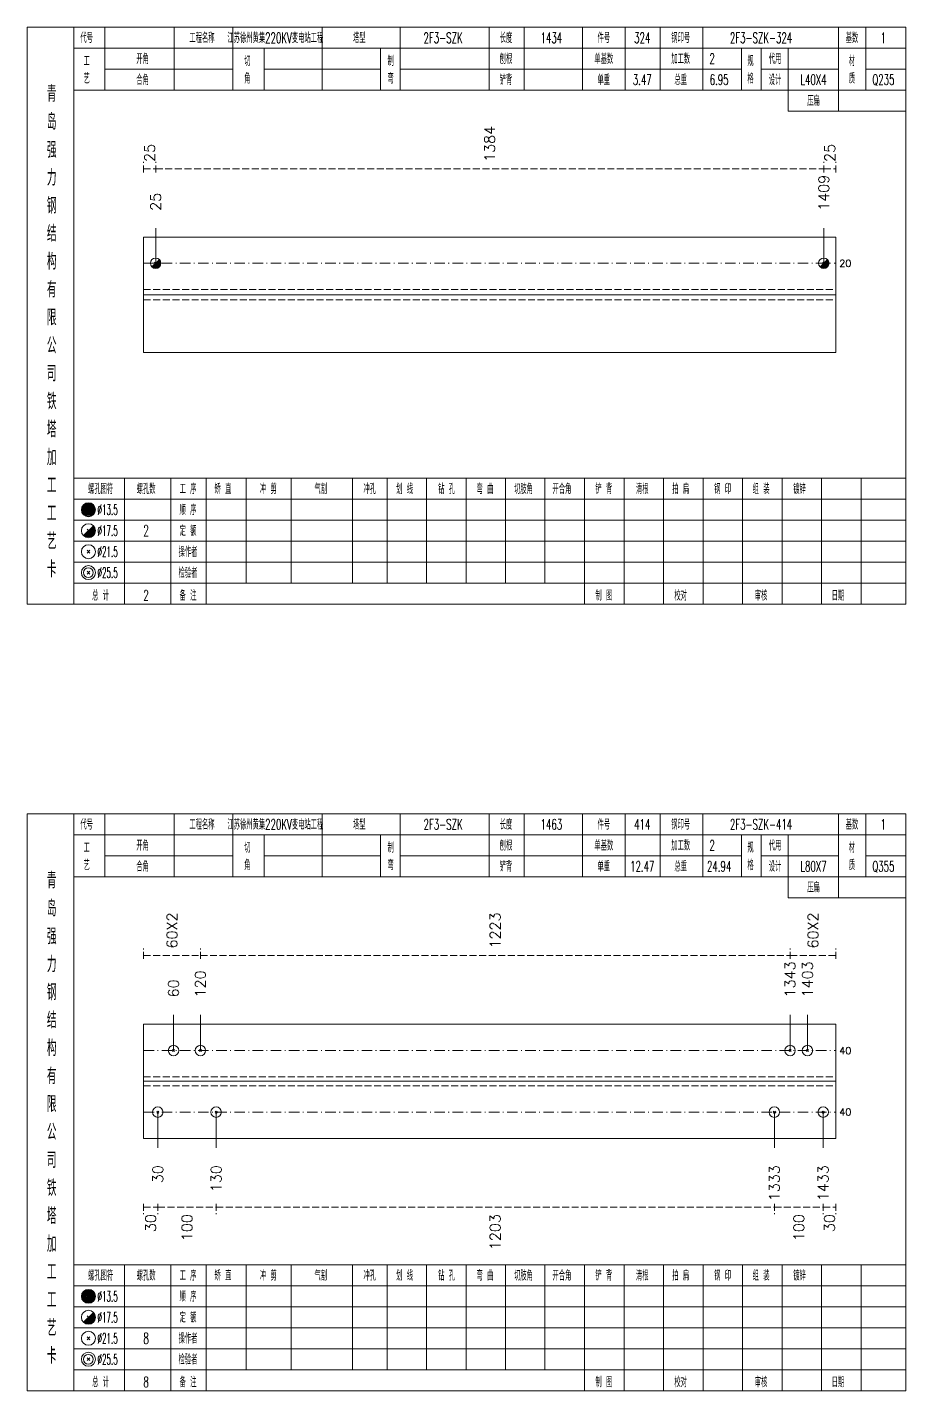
# Model space of a CAD drawing. Extents: x 0 to 4623, y -1159 to 4890.
# Drawn here: x 3425.4 to 3676.8, y 2925 to 3315 of the extents above; entities that cross this region are included whole.
import ezdxf
from ezdxf.enums import TextEntityAlignment as Align

# ---------------------------------------------------------------- set-up
doc = ezdxf.new("R2010")
doc.units = 0
doc.header["$MEASUREMENT"] = 0
doc.linetypes.add('一点画线', pattern=[5.2, 3, -1, 0.2, -1])
doc.linetypes.add('虚线', pattern=[2.75, 2, -0.75])
doc.layers.get('0').update_dxf_attribs({"linetype": 'CONTINUOUS', "lineweight": 25})
for name, color, linetype, lineweight in [('1', 7, 'CONTINUOUS', 25), ('4', 7, 'CONTINUOUS', 25), ('5', 7, 'CONTINUOUS', 25)]:
    doc.layers.add(name, color=color, linetype=linetype, lineweight=lineweight)
doc.styles.get("Standard").update_dxf_attribs({"font": 'simplex.shx', "width": 0.7, "height": 3, "bigfont": 'gbhzfs.shx'})

# ---------------------------------------------------------------- blocks, each defined once
blk = doc.blocks.new('孔21.5')
at = {"layer": '5', "color": 7, "linetype": 'Continuous', "lineweight": 13}
for p, q in [((-0.2, -0.2), (0.2, 0.2)), ((-0.2, 0.2), (0.2, -0.2))]:
    blk.add_line(p, q, dxfattribs=at)
blk.add_circle((0, 0), 1, dxfattribs=at)
blk = doc.blocks.new('孔17.5')
at = {"layer": '5', "color": 7, "linetype": 'Continuous', "lineweight": 13}
for p, q in [((-0.707, -0.707), (0.707, 0.707)), ((-0.2, 0.2), (0.2, -0.2))]:
    blk.add_line(p, q, dxfattribs=at)
blk.add_circle((0, 0), 1, dxfattribs=at)
for radius in [0.9, 0.8, 0.7, 0.6, 0.5, 0.4, 0.3, 0.2, 0.1]:
    blk.add_arc((0, 0), radius, 225, 45, dxfattribs=at)

msp = doc.modelspace()

# ---------------------------------------------------------------- linework, layer by layer
at = {"color": 8, "linetype": '虚线', "lineweight": 9}
for p, q in [((3458.7, 3273.5), (3458.7, 3276.5)), ((3462.154, 3273.5), (3462.154, 3276.5)), ((3462.154, 3273.5), (3462.154, 3276.5)), ((3653.346, 3273.5), (3653.346, 3276.5)), ((3653.346, 3273.5), (3653.346, 3276.5)), ((3656.8, 3273.5), (3656.8, 3276.5)), ((3458.7, 3274.5), (3462.154, 3274.5)), ((3462.154, 3274.5), (3653.346, 3274.5)), ((3653.346, 3274.5), (3656.8, 3274.5)), ((3458.7, 3048.5), (3458.7, 3051.5)), ((3474.949, 3048.5), (3474.949, 3051.5)), ((3474.949, 3048.5), (3474.949, 3051.5)), ((3643.697, 3048.5), (3643.697, 3051.5)), ((3643.697, 3048.5), (3643.697, 3051.5)), ((3656.8, 3048.5), (3656.8, 3051.5)), ((3458.7, 3049.5), (3474.949, 3049.5)), ((3474.949, 3049.5), (3643.697, 3049.5)), ((3643.697, 3049.5), (3656.8, 3049.5)), ((3458.7, 2978.5), (3458.7, 2975.5)), ((3458.7, 2977.5), (3462.762, 2977.5)), ((3462.762, 2978.5), (3462.762, 2975.5)), ((3462.762, 2978.5), (3462.762, 2975.5)), ((3462.762, 2977.5), (3479.449, 2977.5)), ((3479.449, 2978.5), (3479.449, 2975.5)), ((3479.449, 2978.5), (3479.449, 2975.5)), ((3479.449, 2977.5), (3639.197, 2977.5)), ((3639.197, 2978.5), (3639.197, 2975.5)), ((3639.197, 2978.5), (3639.197, 2975.5)), ((3639.197, 2977.5), (3653.176, 2977.5)), ((3653.176, 2978.5), (3653.176, 2975.5)), ((3653.176, 2978.5), (3653.176, 2975.5)), ((3653.176, 2977.5), (3656.8, 2977.5)), ((3656.8, 2978.5), (3656.8, 2975.5))]:
    msp.add_line(p, q, dxfattribs=at)
at = {"color": 7, "linetype": 'Continuous', "lineweight": 13}
for p, q in [((3462.154, 3247.5), (3462.154, 3257.5)), ((3653.346, 3247.5), (3653.346, 3257.5)), ((3467.262, 3022.312), (3467.262, 3032.5)), ((3474.949, 3022.312), (3474.949, 3032.5)), ((3643.697, 3022.312), (3643.697, 3032.5)), ((3648.676, 3022.312), (3648.676, 3032.5)), ((3462.762, 3004.688), (3462.762, 2994.5)), ((3479.449, 3004.688), (3479.449, 2994.5)), ((3639.197, 3004.688), (3639.197, 2994.5)), ((3653.176, 3004.688), (3653.176, 2994.5))]:
    msp.add_line(p, q, dxfattribs=at)
at = {"color": 7, "linetype": 'Continuous', "lineweight": 18}
for p, q in [((3458.7, 3255), (3458.7, 3222)), ((3458.7, 3255), (3656.8, 3255)), ((3656.8, 3255), (3656.8, 3222)), ((3458.7, 3238.5), (3656.8, 3238.5)), ((3458.7, 3029.812), (3458.7, 2997.188)), ((3458.7, 3029.812), (3656.8, 3029.812)), ((3656.8, 3029.812), (3656.8, 2997.188)), ((3458.7, 3013.5), (3656.8, 3013.5))]:
    msp.add_line(p, q, dxfattribs=at)
at = {"color": 3, "linetype": '一点画线', "lineweight": 13}
for p, q in [((3458.7, 3247.5), (3656.8, 3247.5)), ((3458.7, 3022.312), (3656.8, 3022.312)), ((3458.7, 3004.688), (3656.8, 3004.688))]:
    msp.add_line(p, q, dxfattribs=at)
at = {"color": 1, "linetype": '虚线', "lineweight": 18}
for p, q in [((3458.7, 3240), (3656.8, 3240)), ((3458.7, 3237), (3656.8, 3237)), ((3458.7, 3014.812), (3656.8, 3014.812)), ((3458.7, 3012.188), (3656.8, 3012.188))]:
    msp.add_line(p, q, dxfattribs=at)
at = {"layer": '1', "color": 7, "linetype": 'Continuous', "lineweight": 18}
for p, q in [((3458.7, 3222), (3656.8, 3222)), ((3458.7, 2997.188), (3656.8, 2997.188))]:
    msp.add_line(p, q, dxfattribs=at)
at = {"layer": '4', "color": 1, "linetype": 'Continuous', "lineweight": 18}
for p, q in [((3438.7, 3150), (3438.7, 3315)), ((3447.6, 3297), (3447.6, 3315)), ((3467.4, 3297), (3467.4, 3315)), ((3484.2, 3297), (3484.2, 3315)), ((3509.8, 3297), (3509.8, 3315)), ((3532.1, 3297), (3532.1, 3315)), ((3557.6, 3297), (3557.6, 3315)), ((3567.6, 3297), (3567.6, 3315)), ((3584.3, 3297), (3584.3, 3315)), ((3596.5, 3297), (3596.5, 3315)), ((3606.5, 3297), (3606.5, 3315)), ((3618.7, 3297), (3618.7, 3315)), ((3657.6, 3291), (3657.6, 3315)), ((3665.4, 3297), (3665.4, 3315)), ((3438.7, 3309), (3676.8, 3309)), ((3493.2, 3297), (3493.2, 3309)), ((3526.5, 3297), (3526.5, 3309)), ((3629.8, 3297), (3629.8, 3309)), ((3635.4, 3297), (3635.4, 3309)), ((3643.2, 3291), (3643.2, 3309)), ((3447.6, 3303), (3484.2, 3303)), ((3493.2, 3303), (3526.5, 3303)), ((3532.1, 3303), (3629.8, 3303)), ((3635.4, 3303), (3657.6, 3303)), ((3665.4, 3303), (3676.8, 3303)), ((3438.7, 3297), (3676.8, 3297)), ((3643.2, 3291), (3676.8, 3291)), ((3438.7, 3186), (3676.8, 3186)), ((3453.2, 3150), (3453.2, 3186)), ((3466.5, 3150), (3466.5, 3186)), ((3476.6, 3150), (3476.6, 3186)), ((3488, 3156), (3488, 3186)), ((3500.9, 3156), (3500.9, 3186)), ((3518.5, 3156), (3518.5, 3186)), ((3528.4, 3156), (3528.4, 3186)), ((3539.7, 3156), (3539.7, 3186)), ((3551, 3156), (3551, 3186)), ((3562.3, 3156), (3562.3, 3186)), ((3573.5, 3156), (3573.5, 3186)), ((3584.9, 3156), (3584.9, 3186)), ((3596.2, 3156), (3596.2, 3186)), ((3607.5, 3156), (3607.5, 3186)), ((3618.8, 3156), (3618.8, 3186)), ((3630.1, 3156), (3630.1, 3186)), ((3641.4, 3156), (3641.4, 3186)), ((3652.7, 3156), (3652.7, 3186)), ((3664, 3156), (3664, 3186)), ((3438.7, 3180), (3676.8, 3180)), ((3438.7, 3174), (3676.8, 3174)), ((3438.7, 3168), (3676.8, 3168)), ((3438.7, 3162), (3676.8, 3162)), ((3438.7, 3156), (3676.8, 3156)), ((3584.9, 3150), (3584.9, 3156)), ((3596.2, 3150), (3596.2, 3156)), ((3607.5, 3150), (3607.5, 3156)), ((3618.8, 3150), (3618.8, 3156)), ((3630.1, 3150), (3630.1, 3156)), ((3641.4, 3150), (3641.4, 3156)), ((3652.7, 3150), (3652.7, 3156)), ((3664, 3150), (3664, 3156)), ((3438.7, 2925), (3438.7, 3090)), ((3447.6, 3072), (3447.6, 3090)), ((3467.4, 3072), (3467.4, 3090)), ((3484.2, 3072), (3484.2, 3090)), ((3509.8, 3072), (3509.8, 3090)), ((3532.1, 3072), (3532.1, 3090)), ((3557.6, 3072), (3557.6, 3090)), ((3567.6, 3072), (3567.6, 3090)), ((3584.3, 3072), (3584.3, 3090)), ((3596.5, 3072), (3596.5, 3090)), ((3606.5, 3072), (3606.5, 3090)), ((3618.7, 3072), (3618.7, 3090)), ((3657.6, 3066), (3657.6, 3090)), ((3665.4, 3072), (3665.4, 3090)), ((3438.7, 3084), (3676.8, 3084)), ((3493.2, 3072), (3493.2, 3084)), ((3526.5, 3072), (3526.5, 3084)), ((3629.8, 3072), (3629.8, 3084)), ((3635.4, 3072), (3635.4, 3084)), ((3643.2, 3066), (3643.2, 3084)), ((3447.6, 3078), (3484.2, 3078)), ((3493.2, 3078), (3526.5, 3078)), ((3532.1, 3078), (3629.8, 3078)), ((3635.4, 3078), (3657.6, 3078)), ((3665.4, 3078), (3676.8, 3078)), ((3438.7, 3072), (3676.8, 3072)), ((3643.2, 3066), (3676.8, 3066)), ((3438.7, 2961), (3676.8, 2961)), ((3453.2, 2925), (3453.2, 2961)), ((3466.5, 2925), (3466.5, 2961)), ((3476.6, 2925), (3476.6, 2961)), ((3488, 2931), (3488, 2961)), ((3500.9, 2931), (3500.9, 2961)), ((3518.5, 2931), (3518.5, 2961)), ((3528.4, 2931), (3528.4, 2961)), ((3539.7, 2931), (3539.7, 2961)), ((3551, 2931), (3551, 2961)), ((3562.3, 2931), (3562.3, 2961)), ((3573.5, 2931), (3573.5, 2961)), ((3584.9, 2931), (3584.9, 2961)), ((3596.2, 2931), (3596.2, 2961)), ((3607.5, 2931), (3607.5, 2961)), ((3618.8, 2931), (3618.8, 2961)), ((3630.1, 2931), (3630.1, 2961)), ((3641.4, 2931), (3641.4, 2961)), ((3652.7, 2931), (3652.7, 2961)), ((3664, 2931), (3664, 2961)), ((3438.7, 2955), (3676.8, 2955)), ((3438.7, 2949), (3676.8, 2949)), ((3438.7, 2943), (3676.8, 2943)), ((3438.7, 2937), (3676.8, 2937)), ((3438.7, 2931), (3676.8, 2931)), ((3584.9, 2925), (3584.9, 2931)), ((3596.2, 2925), (3596.2, 2931)), ((3607.5, 2925), (3607.5, 2931)), ((3618.8, 2925), (3618.8, 2931)), ((3630.1, 2925), (3630.1, 2931)), ((3641.4, 2925), (3641.4, 2931)), ((3652.7, 2925), (3652.7, 2931)), ((3664, 2925), (3664, 2931))]:
    msp.add_line(p, q, dxfattribs=at)
at = {"layer": '4', "color": 7, "linetype": 'Continuous', "lineweight": 13}
for p, q in [((3442.7, 3176.8), (3443.1, 3177.2)), ((3443.1, 3176.8), (3442.7, 3177.2)), ((3441.486, 3169.586), (3444.314, 3172.414)), ((3442.5, 3171.4), (3443.3, 3170.6)), ((3442.5, 3164.6), (3443.3, 3165.4)), ((3442.5, 3165.4), (3443.3, 3164.6)), ((3442.5, 3158.6), (3443.3, 3159.4)), ((3442.5, 3159.4), (3443.3, 3158.6)), ((3442.7, 2951.8), (3443.1, 2952.2)), ((3443.1, 2951.8), (3442.7, 2952.2)), ((3441.486, 2944.586), (3444.314, 2947.414)), ((3442.5, 2946.4), (3443.3, 2945.6)), ((3442.5, 2939.6), (3443.3, 2940.4)), ((3442.5, 2940.4), (3443.3, 2939.6)), ((3442.5, 2933.6), (3443.3, 2934.4)), ((3442.5, 2934.4), (3443.3, 2933.6))]:
    msp.add_line(p, q, dxfattribs=at)
at = {"layer": '4', "color": 1, "linetype": 'Continuous', "lineweight": 18}
for points in [[(3425.4, 3315), (3425.4, 3150), (3676.8, 3150), (3676.8, 3315)], [(3425.4, 3090), (3425.4, 2925), (3676.8, 2925), (3676.8, 3090)]]:
    msp.add_lwpolyline(points, close=True, dxfattribs=at)
at = {"layer": '4', "color": 7, "linetype": 'Continuous', "lineweight": 13}
for centre, radius in [((3442.9, 3177), 2), ((3442.9, 3177), 1.8), ((3442.9, 3177), 1.6), ((3442.9, 3177), 1.4), ((3442.9, 3177), 1.2), ((3442.9, 3177), 1), ((3442.9, 3177), 0.8), ((3442.9, 3177), 0.6), ((3442.9, 3177), 0.4), ((3442.9, 3177), 0.2), ((3442.9, 3171), 2), ((3442.9, 3165), 2), ((3442.9, 3159), 2), ((3442.9, 3159), 1.4), ((3442.9, 2952), 2), ((3442.9, 2952), 1.8), ((3442.9, 2952), 1.6), ((3442.9, 2952), 1.4), ((3442.9, 2952), 1.2), ((3442.9, 2952), 1), ((3442.9, 2952), 0.8), ((3442.9, 2952), 0.6), ((3442.9, 2952), 0.4), ((3442.9, 2952), 0.2), ((3442.9, 2946), 2), ((3442.9, 2940), 2), ((3442.9, 2934), 2), ((3442.9, 2934), 1.4)]:
    msp.add_circle(centre, radius, dxfattribs=at)
for centre, radius in [((3442.9, 3171), 1.8), ((3442.9, 3171), 1.6), ((3442.9, 3171), 1.4), ((3442.9, 3171), 1.2), ((3442.9, 3171), 1), ((3442.9, 3171), 0.8), ((3442.9, 3171), 0.6), ((3442.9, 3171), 0.4), ((3442.9, 3171), 0.2), ((3442.9, 2946), 1.8), ((3442.9, 2946), 1.6), ((3442.9, 2946), 1.4), ((3442.9, 2946), 1.2), ((3442.9, 2946), 1), ((3442.9, 2946), 0.8), ((3442.9, 2946), 0.6), ((3442.9, 2946), 0.4), ((3442.9, 2946), 0.2)]:
    msp.add_arc(centre, radius, 225, 45, dxfattribs=at)

# ---------------------------------------------------------------- block references
at = {"color": 7, "linetype": 'Continuous', "lineweight": 13, "xscale": 1.5, "yscale": 1.5, "zscale": 1.5}
for name, p in [('孔17.5', (3462.154, 3247.5)), ('孔17.5', (3653.346, 3247.5)), ('孔21.5', (3467.262, 3022.312)), ('孔21.5', (3474.949, 3022.312)), ('孔21.5', (3643.697, 3022.312)), ('孔21.5', (3648.676, 3022.312))]:
    msp.add_blockref(name, p, dxfattribs=at)
at = {"layer": '1', "color": 7, "linetype": 'Continuous', "lineweight": 13, "xscale": 1.5, "yscale": 1.5, "zscale": 1.5}
for p in [(3462.762, 3004.688), (3479.449, 3004.688), (3639.197, 3004.688), (3653.176, 3004.688)]:
    msp.add_blockref('孔21.5', p, dxfattribs=at)

# ---------------------------------------------------------------- texts
at = {"color": 8, "linetype": 'Continuous', "lineweight": 9}
for s, p in [('1384', (3557.75, 3276.5)), ('25', (3460.427, 3276.5)), ('25', (3655.073, 3276.5)), ('60X2', (3466.824, 3051.5)), ('1223', (3559.323, 3051.5)), ('60X2', (3650.249, 3051.5))]:
    msp.add_text(s, height=3, rotation=90, dxfattribs=at).set_placement(p, align=Align.MIDDLE_LEFT)
at = {"color": 7, "linetype": 'Continuous', "lineweight": 13}
for s, p in [('1409', (3653.346, 3262.5)), ('25', (3462.154, 3262.5)), ('1343', (3643.697, 3037.5)), ('1403', (3648.676, 3037.5)), ('60', (3467.262, 3037.5)), ('120', (3474.949, 3037.5))]:
    msp.add_text(s, height=3, rotation=90, dxfattribs=at).set_placement(p, align=Align.MIDDLE_LEFT)
for s, p in [('20', (3657.8, 3247.5)), ('40', (3657.8, 3022.312)), ('40', (3657.8, 3004.688))]:
    msp.add_text(s, height=2, dxfattribs=at).set_placement(p, align=Align.MIDDLE_LEFT)
at = {"color": 8, "linetype": 'Continuous', "lineweight": 9}
for s, p in [('30', (3460.731, 2975.5)), ('100', (3471.106, 2975.5)), ('1203', (3559.323, 2975.5)), ('100', (3646.186, 2975.5)), ('30', (3654.988, 2975.5))]:
    msp.add_text(s, height=3, rotation=90, dxfattribs=at).set_placement(p, align=Align.MIDDLE_RIGHT)
at = {"layer": '1', "color": 7, "linetype": 'Continuous', "lineweight": 13}
for s, p in [('30', (3462.762, 2989.5)), ('130', (3479.449, 2989.5)), ('1333', (3639.197, 2989.5)), ('1433', (3653.176, 2989.5))]:
    msp.add_text(s, height=3, rotation=90, dxfattribs=at).set_placement(p, align=Align.MIDDLE_RIGHT)
at = {"layer": '4', "color": 1, "linetype": 'Continuous', "lineweight": 13}
for s, height, width, p in [('代号', 3, 0.6, (3442.4, 3312)), ('工程名称', 3, 0.6, (3475.4, 3312)), ('江苏徐州黄集220KV变电站工程', 3, 0.6, (3496.4, 3312)), ('塔型', 3, 0.6, (3520.4, 3312)), ('2F3-SZK', 3, 0.6, (3544.4, 3312)), ('长度', 3, 0.6, (3562.4, 3312)), ('1434', 3, 0.6, (3575.4, 3312)), ('件号', 3, 0.6, (3590.4, 3312)), ('324', 3, 0.6, (3601.4, 3312)), ('钢印号', 3, 0.6, (3612.4, 3312)), ('2F3-SZK-324', 3, 0.6, (3635.4, 3312)), ('基数', 3, 0.6, (3661.4, 3312)), ('1', 3, 0.6, (3670.4, 3312)), ('开角', 3, 0.6, (3458.4, 3306)), ('刨根', 3, 0.6, (3562.4, 3306)), ('单基数', 3, 0.6, (3590.4, 3306)), ('加工数', 3, 0.6, (3612.4, 3306)), ('2', 3, 0.6, (3621.4, 3306)), ('代用', 3, 0.6, (3639.4, 3306)), ('材', 3, 0.6, (3661.4, 3305.4)), ('工', 3, 0.6, (3442.4, 3305.4)), ('切', 3, 0.6, (3488.4, 3305.4)), ('制', 3, 0.6, (3529.4, 3305.4)), ('规', 3, 0.6, (3632.4, 3305.4)), ('艺', 3, 0.6, (3442.4, 3300.4)), ('合角', 3, 0.6, (3458.4, 3300)), ('角', 3, 0.6, (3488.4, 3300.4)), ('弯', 3, 0.6, (3529.4, 3300.4)), ('铲背', 3, 0.6, (3562.4, 3300)), ('单重', 3, 0.6, (3590.4, 3300)), ('3.47', 3, 0.6, (3601.4, 3300)), ('总重', 3, 0.6, (3612.4, 3300)), ('6.95', 3, 0.6, (3623.4, 3300)), ('格', 3, 0.6, (3632.4, 3300.4)), ('设计', 3, 0.6, (3639.4, 3300)), ('L40X4', 3, 0.6, (3650.4, 3300)), ('质', 3, 0.6, (3661.4, 3300.4)), ('Q235', 3, 0.6, (3670.4, 3300)), ('青', 4.6, 0.8, (3432.4, 3296)), ('压扁', 3, 0.6, (3650.4, 3294)), ('岛', 4.6, 0.8, (3432.4, 3288)), ('强', 4.6, 0.8, (3432.4, 3280)), ('力', 4.6, 0.8, (3432.4, 3272)), ('钢', 4.6, 0.8, (3432.4, 3264)), ('结', 4.6, 0.8, (3432.4, 3256)), ('构', 4.6, 0.8, (3432.4, 3248)), ('有', 4.6, 0.8, (3432.4, 3240)), ('限', 4.6, 0.8, (3432.4, 3232)), ('公', 4.6, 0.8, (3432.4, 3224)), ('司', 4.6, 0.8, (3432.4, 3216)), ('铁', 4.6, 0.8, (3432.4, 3208)), ('塔', 4.6, 0.8, (3432.4, 3200)), ('加', 4.6, 0.8, (3432.4, 3192)), ('工', 4.6, 0.8, (3432.4, 3184)), ('螺孔图符', 3, 0.6, (3446.4, 3183)), ('螺孔数', 3, 0.6, (3459.4, 3183)), ('工 序', 3, 0.6, (3471.4, 3183)), ('矫 直', 3, 0.6, (3481.4, 3183)), ('冲 剪', 3, 0.6, (3494.4, 3183)), ('气割', 3, 0.6, (3509.4, 3183)), ('冲孔', 3, 0.6, (3523.4, 3183)), ('划 线', 3, 0.6, (3533.4, 3183)), ('钻 孔', 3, 0.6, (3545.4, 3183)), ('弯 曲', 3, 0.6, (3556.4, 3183)), ('切肢角', 3, 0.6, (3567.4, 3183)), ('开合角', 3, 0.6, (3578.4, 3183)), ('铲 背', 3, 0.6, (3590.4, 3183)), ('清根', 3, 0.6, (3601.4, 3183)), ('拍 扁', 3, 0.6, (3612.4, 3183)), ('钢 印', 3, 0.6, (3624.4, 3183)), ('组 装', 3, 0.6, (3635.4, 3183)), ('镀锌', 3, 0.6, (3646.4, 3183)), ('%%C13.5', 3, 0.5, (3448.4, 3177)), ('顺 序', 3, 0.6, (3471.4, 3177)), ('工', 4.6, 0.8, (3432.4, 3176)), ('艺', 4.6, 0.8, (3432.4, 3168)), ('%%C17.5', 3, 0.5, (3448.4, 3171)), ('2', 3.2, 0.6, (3459.4, 3171)), ('定 额', 3, 0.6, (3471.4, 3171)), ('操作者', 3, 0.6, (3471.4, 3165)), ('%%C21.5', 3, 0.5, (3448.4, 3165)), ('卡', 4.6, 0.8, (3432.4, 3160)), ('%%C25.5', 3, 0.5, (3448.4, 3159)), ('检验者', 3, 0.6, (3471.4, 3159)), ('总 计', 3, 0.6, (3446.4, 3152.5)), ('2', 3, 0.6, (3459.4, 3152.5)), ('备 注', 3, 0.6, (3471.4, 3152.5)), ('制 图', 3, 0.6, (3590.4, 3152.5)), ('校对', 3, 0.6, (3612.4, 3152.5)), ('审核', 3, 0.6, (3635.4, 3152.5)), ('日期', 3, 0.6, (3657.4, 3152.5)), ('工程名称', 3, 0.6, (3475.4, 3087)), ('江苏徐州黄集220KV变电站工程', 3, 0.6, (3496.4, 3087)), ('塔型', 3, 0.6, (3520.4, 3087)), ('长度', 3, 0.6, (3562.4, 3087)), ('钢印号', 3, 0.6, (3612.4, 3087)), ('基数', 3, 0.6, (3661.4, 3087)), ('代号', 3, 0.6, (3442.4, 3087)), ('2F3-SZK', 3, 0.6, (3544.4, 3087)), ('1463', 3, 0.6, (3575.4, 3087)), ('件号', 3, 0.6, (3590.4, 3087)), ('414', 3, 0.6, (3601.4, 3087)), ('2F3-SZK-414', 3, 0.6, (3635.4, 3087)), ('1', 3, 0.6, (3670.4, 3087)), ('工', 3, 0.6, (3442.4, 3080.4)), ('开角', 3, 0.6, (3458.4, 3081)), ('切', 3, 0.6, (3488.4, 3080.4)), ('制', 3, 0.6, (3529.4, 3080.4)), ('刨根', 3, 0.6, (3562.4, 3081)), ('单基数', 3, 0.6, (3590.4, 3081)), ('加工数', 3, 0.6, (3612.4, 3081)), ('2', 3, 0.6, (3621.4, 3081)), ('规', 3, 0.6, (3632.4, 3080.4)), ('代用', 3, 0.6, (3639.4, 3081)), ('材', 3, 0.6, (3661.4, 3080.4)), ('艺', 3, 0.6, (3442.4, 3075.4)), ('角', 3, 0.6, (3488.4, 3075.4)), ('弯', 3, 0.6, (3529.4, 3075.4)), ('格', 3, 0.6, (3632.4, 3075.4)), ('质', 3, 0.6, (3661.4, 3075.4)), ('青', 4.6, 0.8, (3432.4, 3071)), ('合角', 3, 0.6, (3458.4, 3075)), ('铲背', 3, 0.6, (3562.4, 3075)), ('单重', 3, 0.6, (3590.4, 3075)), ('12.47', 3, 0.6, (3601.4, 3075)), ('总重', 3, 0.6, (3612.4, 3075)), ('24.94', 3, 0.6, (3623.4, 3075)), ('设计', 3, 0.6, (3639.4, 3075)), ('L80X7', 3, 0.6, (3650.4, 3075)), ('Q355', 3, 0.6, (3670.4, 3075)), ('压扁', 3, 0.6, (3650.4, 3069)), ('岛', 4.6, 0.8, (3432.4, 3063)), ('强', 4.6, 0.8, (3432.4, 3055)), ('力', 4.6, 0.8, (3432.4, 3047)), ('钢', 4.6, 0.8, (3432.4, 3039)), ('结', 4.6, 0.8, (3432.4, 3031)), ('构', 4.6, 0.8, (3432.4, 3023)), ('有', 4.6, 0.8, (3432.4, 3015)), ('限', 4.6, 0.8, (3432.4, 3007)), ('公', 4.6, 0.8, (3432.4, 2999)), ('司', 4.6, 0.8, (3432.4, 2991)), ('铁', 4.6, 0.8, (3432.4, 2983)), ('塔', 4.6, 0.8, (3432.4, 2975)), ('加', 4.6, 0.8, (3432.4, 2967)), ('工', 4.6, 0.8, (3432.4, 2959)), ('螺孔图符', 3, 0.6, (3446.4, 2958)), ('螺孔数', 3, 0.6, (3459.4, 2958)), ('工 序', 3, 0.6, (3471.4, 2958)), ('矫 直', 3, 0.6, (3481.4, 2958)), ('冲 剪', 3, 0.6, (3494.4, 2958)), ('气割', 3, 0.6, (3509.4, 2958)), ('冲孔', 3, 0.6, (3523.4, 2958)), ('划 线', 3, 0.6, (3533.4, 2958)), ('钻 孔', 3, 0.6, (3545.4, 2958)), ('弯 曲', 3, 0.6, (3556.4, 2958)), ('切肢角', 3, 0.6, (3567.4, 2958)), ('开合角', 3, 0.6, (3578.4, 2958)), ('铲 背', 3, 0.6, (3590.4, 2958)), ('清根', 3, 0.6, (3601.4, 2958)), ('拍 扁', 3, 0.6, (3612.4, 2958)), ('钢 印', 3, 0.6, (3624.4, 2958)), ('组 装', 3, 0.6, (3635.4, 2958)), ('镀锌', 3, 0.6, (3646.4, 2958)), ('工', 4.6, 0.8, (3432.4, 2951)), ('%%C13.5', 3, 0.5, (3448.4, 2952)), ('顺 序', 3, 0.6, (3471.4, 2952)), ('艺', 4.6, 0.8, (3432.4, 2943)), ('%%C17.5', 3, 0.5, (3448.4, 2946)), ('定 额', 3, 0.6, (3471.4, 2946)), ('%%C21.5', 3, 0.5, (3448.4, 2940)), ('8', 3.2, 0.6, (3459.4, 2940)), ('操作者', 3, 0.6, (3471.4, 2940)), ('卡', 4.6, 0.8, (3432.4, 2935)), ('%%C25.5', 3, 0.5, (3448.4, 2934)), ('检验者', 3, 0.6, (3471.4, 2934)), ('总 计', 3, 0.6, (3446.4, 2927.5)), ('8', 3, 0.6, (3459.4, 2927.5)), ('备 注', 3, 0.6, (3471.4, 2927.5)), ('制 图', 3, 0.6, (3590.4, 2927.5)), ('校对', 3, 0.6, (3612.4, 2927.5)), ('审核', 3, 0.6, (3635.4, 2927.5)), ('日期', 3, 0.6, (3657.4, 2927.5))]:
    msp.add_text(s, height=height, dxfattribs=dict(at, width=width)).set_placement(p, align=Align.MIDDLE_CENTER)

doc.saveas('drawing.dxf')
